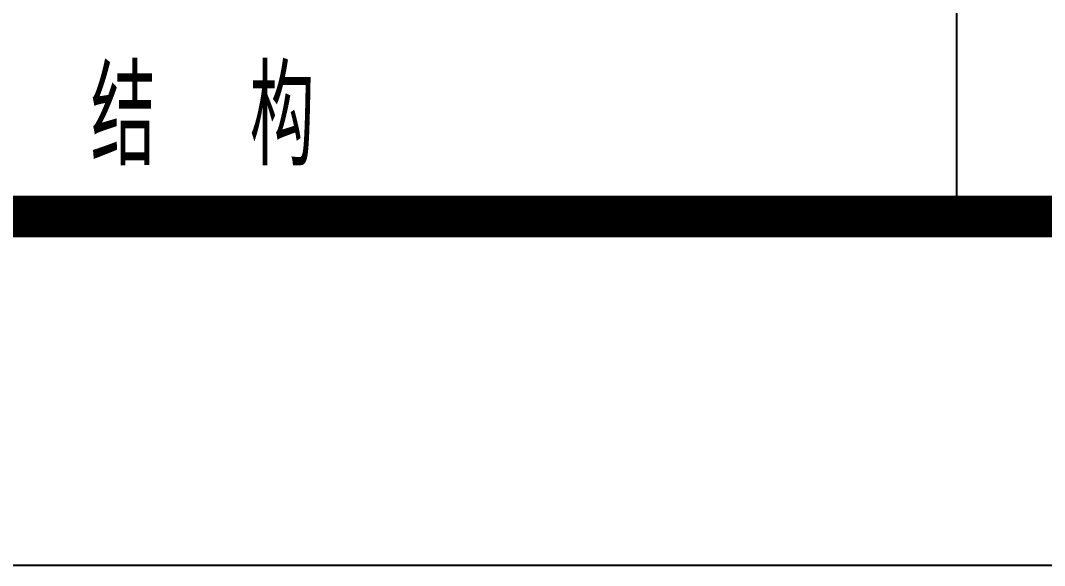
# Model space of a CAD drawing. Extents: x -2331248 to -1198620, y -977263 to -545844.
# Drawn here: x -1856103 to -1852438, y -765858 to -763906 of the extents above; entities that cross this region are included whole.
import ezdxf

# ---------------------------------------------------------------- set-up
doc = ezdxf.new("R2010")
doc.units = 0
doc.header["$LTSCALE"] = 1000
doc.header["$MEASUREMENT"] = 0
doc.layers.get('0').update_dxf_attribs({"linetype": 'CONTINUOUS'})
doc.layers.add('PUB_TITLE', color=4, linetype='CONTINUOUS')
doc.layers.add('t图框', color=222, linetype='CONTINUOUS')
doc.styles.add('房间名称', font='SIMPLEX', dxfattribs={"width": 0.7, "bigfont": '0HZTXT'})

# ---------------------------------------------------------------- blocks, each defined once
blk = doc.blocks.new('ASDDA')
at = {"layer": 't图框'}
for p, q in [((-283365.6, 3065618.5), (-283365.6, 3061618.5)), ((-315865.6, 3061618.4), (-273365.6, 3061618.4))]:
    blk.add_line(p, q, dxfattribs=at)
at = {"style": '房间名称', "width": 0.7}
blk.add_text('结  构', height=280.01, dxfattribs=at).set_placement((-285844.6, 3061764.5))

msp = doc.modelspace()

# ---------------------------------------------------------------- linework, layer by layer
at = {"layer": 'PUB_TITLE'}
msp.add_lwpolyline([(-1944128, -765858.1), (-1944128, -691608.1), (-1839003, -691608.1), (-1839003, -765858.1)], close=True, dxfattribs=at)
at = {"layer": 'PUB_TITLE', "const_width": 150}
msp.add_lwpolyline([(-1941003, -692858.1), (-1840253, -692858.1), (-1840253, -764608.1), (-1941003, -764608.1)], close=True, dxfattribs=at)

# ---------------------------------------------------------------- block references
at = {"lineweight": -3, "xscale": 1.250016957928892, "yscale": 1.250016958278138, "zscale": 1.250016957604765}
msp.add_blockref('ASDDA', (-1498541.4, -4591683), dxfattribs=at)

doc.saveas('drawing.dxf')
